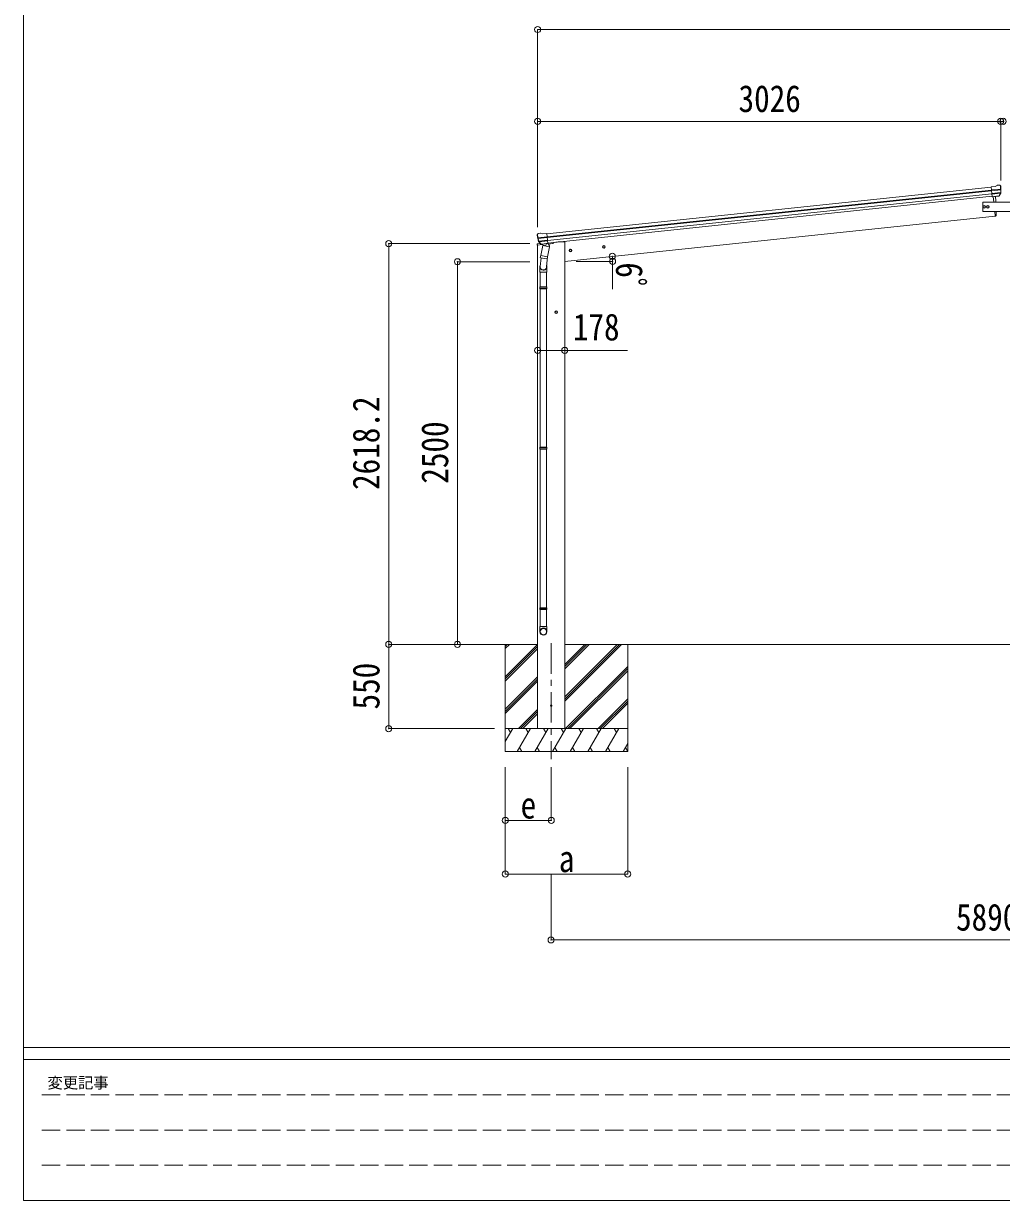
# Model space of a CAD drawing. Units: millimetres at full size, sheet at 1:40. Extents: x -11243 to 11243, y -7760 to 7760.
# Drawn here: x -11243 to -4853, y -7760 to -72 of the extents above; entities that cross this region are included whole.
import ezdxf
from ezdxf.enums import TextEntityAlignment as Align

# ---------------------------------------------------------------- set-up
doc = ezdxf.new("R2010")
doc.units = ezdxf.units.MM
doc.header["$LTSCALE"] = 40
doc.header["$PDMODE"] = 32
doc.header["$PDSIZE"] = 40
doc.linetypes.add('CHAIN1', pattern=[8, 5, -1, 1, -1])
doc.linetypes.add('DASHED3', pattern=[4, 3, -1])
for name, color, linetype, lineweight in [('0-0_0', 7, 'Continuous', 9), ('0-1_本体', 5, 'CHAIN1', 9), ('0-3_ELV2', 4, 'Continuous', 9), ('0-6_OTH_LINE', 6, 'Continuous', 9), ('0-9_OUTLINE', 7, 'Continuous', 9), ('F-0_240', 7, 'Continuous', 9)]:
    doc.layers.add(name, color=color, linetype=linetype, lineweight=lineweight)
doc.styles.add('ＭＳ ゴシック', font='')
doc.styles.get('ＭＳ ゴシック').set_extended_font_data('MS Gothic')

msp = doc.modelspace()

# ---------------------------------------------------------------- linework, layer by layer
at = {"layer": '0-0_0'}
for p, q in [((-8335.14, -4127.72), (-7884, -4127.72)), ((-8095, -4127.72), (-8095, -4827.72)), ((-8095, -4155.1), (-8067.62, -4127.72)), ((-8095, -4140.96), (-8081.76, -4127.72)), ((-8095, -4338.95), (-7884, -4127.95)), ((-8095, -4353.09), (-7884, -4142.1)), ((-7706, -4498.73), (-7334.99, -4127.72)), ((-7706, -4470.45), (-7363.27, -4127.72)), ((-7706, -4484.59), (-7349.13, -4127.72)), ((-7706, -4286.6), (-7547.12, -4127.72)), ((-7706, -4272.46), (-7561.26, -4127.72)), ((-7706, -4258.32), (-7575.41, -4127.72)), ((-7706, -4127.72), (-1249.54, -4127.72)), ((-7295, -4127.72), (-7295, -4827.72)), ((-8095, -4367.24), (-7884, -4156.24)), ((-7701.15, -4677.72), (-7295, -4271.58)), ((-7687, -4677.72), (-7295, -4285.73)), ((-7672.86, -4677.72), (-7295, -4299.87)), ((-8095, -4551.08), (-7884, -4340.08)), ((-8095, -4565.22), (-7884, -4354.23)), ((-8095, -4579.37), (-7884, -4368.37)), ((-7489.01, -4677.72), (-7295, -4483.72)), ((-7474.87, -4677.72), (-7295, -4497.86)), ((-7460.73, -4677.72), (-7295, -4512)), ((-8009.51, -4677.72), (-7884, -4552.22)), ((-7995.37, -4677.72), (-7884, -4566.36)), ((-7981.23, -4677.72), (-7884, -4580.5)), ((-7295, -4677.72), (-8095, -4677.72)), ((-8095, -4761.55), (-8046.6, -4677.72)), ((-8061.61, -4703.7), (-8076.61, -4677.72)), ((-8017.74, -4827.72), (-7931.14, -4677.72)), ((-7946.14, -4703.71), (-7961.14, -4677.72)), ((-7902.27, -4827.72), (-7815.67, -4677.72)), ((-7830.67, -4703.71), (-7845.67, -4677.72)), ((-7786.8, -4827.72), (-7700.2, -4677.72)), ((-7715.2, -4703.7), (-7730.2, -4677.72)), ((-7671.33, -4827.72), (-7584.73, -4677.72)), ((-7599.73, -4703.7), (-7614.73, -4677.72)), ((-7555.86, -4827.72), (-7469.25, -4677.72)), ((-7499.26, -4677.72), (-7484.26, -4703.7)), ((-7440.39, -4827.72), (-7353.78, -4677.72)), ((-7368.79, -4703.7), (-7383.79, -4677.72)), ((-8095, -4827.72), (-7295, -4827.72)), ((-8002.74, -4801.74), (-7987.74, -4827.72)), ((-7887.27, -4801.74), (-7872.27, -4827.72)), ((-7771.8, -4801.74), (-7756.8, -4827.72)), ((-7656.33, -4801.74), (-7641.33, -4827.72)), ((-7540.86, -4801.74), (-7525.86, -4827.72)), ((-7425.39, -4801.74), (-7410.39, -4827.72)), ((-7324.92, -4827.72), (-7295, -4775.91)), ((-7309.92, -4801.74), (-7295, -4827.57))]:
    msp.add_line(p, q, dxfattribs=at)
at = {"layer": '0-1_本体'}
msp.add_line((-7795, -4118.73), (-7795, -4877.94), dxfattribs=at)
at = {"layer": '0-3_ELV2'}
for p, q in [((-7824.1, -1445.72), (-4919.94, -1140.48)), ((-4893.62, -1135.7), (-4920.15, -1138.49)), ((-4913.36, -1203.04), (-4920.15, -1138.49)), ((-4917.99, -1159.02), (-4858.25, -1152.74)), ((-4893.62, -1135.7), (-4882.02, -1128.73)), ((-4880.79, -1128.32), (-4867.31, -1126.9)), ((-4863.64, -1127.99), (-4863.64, -1127.99)), ((-4863.64, -1127.99), (-4858.46, -1132.18)), ((-4857.07, -1135.88), (-4857.38, -1134.03)), ((-7822.11, -1464.61), (-4917.95, -1159.37)), ((-7821.68, -1468.79), (-4917.51, -1163.55)), ((-7819.58, -1488.65), (-4915.42, -1183.41)), ((-4913.66, -1200.15), (-7817.82, -1505.39)), ((-4857.77, -1158.61), (-4917.37, -1164.87)), ((-4858.61, -1175.36), (-4915.64, -1181.36)), ((-4860, -1180.02), (-4915.17, -1185.82)), ((-4870.01, -1198.26), (-4913.38, -1202.82)), ((-4913.36, -1203.04), (-4903.42, -1202)), ((-4906.48, -1202.32), (-4902.57, -1239.47)), ((-4903.42, -1202), (-4903.14, -1202.06)), ((-4903.14, -1202.06), (-4877.81, -1199.4)), ((-4877.81, -1199.4), (-4877.56, -1199.28)), ((-4877.56, -1199.28), (-4869.87, -1198.47)), ((-4868.56, -1196.6), (-4859.11, -1178.3)), ((-4867.5, -1197.03), (-4857.38, -1178.77)), ((-4896.27, -1299.47), (-4893.09, -1329.71)), ((-4893.09, -1329.71), (-7706, -1625.36)), ((-4893.09, -1329.71), (-4891.04, -1329.42)), ((-7886.54, -1454.29), (-7886.62, -1452.42)), ((-7885.26, -1449.53), (-7885.95, -1450.39)), ((-7881.76, -1445.21), (-7885.26, -1449.53)), ((-7881.76, -1445.21), (-7881.76, -1445.2)), ((-7878.4, -1443.38), (-7878.4, -1443.38)), ((-7850.83, -1446.52), (-7824.31, -1443.73)), ((-7817.52, -1508.28), (-7824.31, -1443.73)), ((-7886.25, -1512.88), (-7887.15, -1519.71)), ((-7887.15, -1519.71), (-7853.42, -1516.17)), ((-7884, -4677.72), (-7884, -1519.38)), ((-7866.74, -1508.52), (-7883.59, -1510.29)), ((-7822.15, -1464.26), (-7881.89, -1470.54)), ((-7881.14, -1476.38), (-7821.53, -1470.11)), ((-7863.63, -1511.94), (-7877.32, -1496.18)), ((-7876.83, -1492.59), (-7819.8, -1486.6)), ((-7862.69, -1511.3), (-7875.73, -1495.36)), ((-7874.51, -1496.86), (-7819.33, -1491.06)), ((-7853.32, -1512.04), (-7861.02, -1512.85)), ((-7860.92, -1512.62), (-7817.54, -1508.06)), ((-7860.17, -1512.86), (-7858.61, -1512.69)), ((-7858.61, -1512.69), (-7821.07, -1508.75)), ((-7853.05, -1512.11), (-7853.32, -1512.04)), ((-7827.72, -1509.45), (-7853.05, -1512.11)), ((-7827.47, -1509.33), (-7827.72, -1509.45)), ((-7817.52, -1508.28), (-7827.47, -1509.33)), ((-7821.07, -1508.75), (-7819.5, -1508.58)), ((-7813.4, -1511.96), (-7784.14, -1508.89)), ((-7779.28, -1501.34), (-7779.7, -1504.57)), ((-7748.5, -1498.72), (-7779.36, -1501.97)), ((-7706, -1498.72), (-7748.5, -1498.72)), ((-7706, -4677.72), (-7706, -1498.72)), ((-7451.28, -1523.67), (-7457.35, -1528.08)), ((-7444.42, -1526.72), (-7451.28, -1523.67)), ((-7449.71, -1538.6), (-7443.64, -1534.19)), ((-7443.64, -1534.19), (-7444.42, -1526.72)), ((-7670.07, -1546.67), (-7676.15, -1551.08)), ((-7663.22, -1549.72), (-7670.07, -1546.67)), ((-7668.5, -1561.59), (-7662.43, -1557.18)), ((-7662.43, -1557.18), (-7663.22, -1549.72)), ((-7762.5, -1949.77), (-7769, -1953.52)), ((-7769, -1953.52), (-7769, -1961.03)), ((-7769, -1961.03), (-7762.5, -1964.78)), ((-7756, -1953.52), (-7762.5, -1949.77))]:
    msp.add_line(p, q, dxfattribs=at)
for points in [[(-4725.11, -1299.47), (-4725.11, -1239.47), (-4975.11, -1239.47), (-4975.11, -1299.47)], [(-4973.12, -1269.47), (-4969.37, -1262.97), (-4961.86, -1262.97), (-4958.11, -1269.47), (-4961.86, -1275.97), (-4969.37, -1275.97)], [(-4949.62, -1269.47), (-4945.87, -1262.97), (-4938.36, -1262.97), (-4934.61, -1269.47), (-4938.36, -1275.97), (-4945.87, -1275.97)]]:
    msp.add_lwpolyline(points, close=True, dxfattribs=at)
for points in [[(-7864.91, -1441.96), (-7864.91, -1441.96), (-7878.4, -1443.38)], [(-7850.83, -1446.52), (-7863.62, -1442.11), (-7863.62, -1442.11)], [(-7457.35, -1528.08), (-7456.57, -1535.55), (-7449.71, -1538.6)], [(-7676.15, -1551.08), (-7675.36, -1558.54), (-7668.5, -1561.59)], [(-7762.5, -1964.78), (-7756, -1961.03), (-7756, -1953.52)]]:
    msp.add_lwpolyline(points, dxfattribs=at)
for centre, radius in [((-4965.61, -1269.47), 8.5), ((-4965.61, -1269.47), 7.7), ((-4965.61, -1269.47), 6.5), ((-4942.11, -1269.47), 8.5), ((-4942.11, -1269.47), 7.7), ((-4942.11, -1269.47), 6.5), ((-7450.49, -1531.13), 8.5), ((-7450.49, -1531.13), 7.7), ((-7450.49, -1531.13), 6.5), ((-7669.29, -1554.13), 8.5), ((-7669.29, -1554.13), 7.7), ((-7669.29, -1554.13), 6.5), ((-7762.5, -1957.27), 8.5), ((-7762.5, -1957.27), 7.7), ((-7762.5, -1957.27), 6.5), ((-7795, -4527.72), 4.5)]:
    msp.add_circle(centre, radius, dxfattribs=at)
for centre, radius, start, end in [((-4880.48, -1131.3), 3, 96.02369, 120.97631), ((-4866.79, -1131.88), 5, 51.04426, 95.95574), ((-5050.63, -1157.53), 192.44, 1.4271, 6.57578), ((-4812.98, -1150.63), 45.32, 182.67122, 185.64518), ((-5057.97, -1157), 202, 354.13916, 6), ((-5787.69, -1289.5), 900, 3.18671, 5.64987), ((-4870.12, -1195.58), 2.99, 285.2717, 331.00739), ((-4861.77, -1176.93), 3, 332.69111, 354.20009), ((-5057.97, -1157), 200.2, 354.20009, 359.53883), ((-4857.58, -1159.95), 1.35, 95.1605, 97.91927), ((-4854.98, -1158.39), 2.74, 179.02151, 184.43412), ((-4860.01, -1177.32), 3, 331, 354.13916), ((-5787.69, -1289.5), 900, 357.63919, 359.36533), ((-4891.45, -1326.45), 3, 278, 357.63919), ((-7685.65, -1433.18), 202, 186, 197.86084), ((-7692.71, -1435.23), 192.44, 185.42422, 190.5729), ((-7877.87, -1448.35), 5, 96.04426, 140.95574), ((-7864.6, -1444.95), 3, 71.02369, 95.97631), ((-7883.28, -1513.27), 3, 96, 172.5), ((-7926.61, -1477.88), 45.32, 6.35482, 9.32878), ((-7883.91, -1476.74), 2.74, 7.56588, 12.97849), ((-7881.04, -1477.72), 1.35, 94.08073, 96.8395), ((-7685.65, -1433.18), 200.2, 192.46117, 197.79991), ((-7875.06, -1494.21), 3, 197.86084, 221), ((-7873.41, -1493.46), 3, 197.79991, 219.30889), ((-7861.37, -1509.97), 2.99, 220.99261, 266.7283), ((-7860.22, -1512.36), 0.5, 240.73754, 276), ((-7819.55, -1508.08), 0.5, 276, 311.26246), ((-7784.66, -1503.91), 5, 276, 352.5)]:
    msp.add_arc(centre, radius, start, end, dxfattribs=at)
for centre, major_axis, ratio, start_param, end_param in [((-4859.33, -1135.49), (-0.87, 5.91), 0.020485, 0.671432, 1.5691306), ((-4864.73, -1130.97), (5.88, -1.31), 0.24881, 0.460585, 0.4641038), ((-4860.35, -1134.52), (-2.34, 1.9), 0.995767, 3.9859716, 4.712389), ((-4870.32, -1195.28), (-0.11, 3), 0.642905, 3.2459383, 4.203928), ((-4870.19, -1195.48), (1.66, -2.51), 0.997631, 5.8041905, 5.8929484), ((-4870.26, -1195.37), (3.53, -2.11), 0.650902, 5.2561448, 5.3289554), ((-4867.89, -1195.02), (1.08, 3.13), 0.040856, 2.1135035, 2.1416249), ((-5055.66, -1178.94), (-20.92, 199.05), 0.994373, 4.7113789, 4.7277536), ((-7883.62, -1452.27), (1.9, 2.34), 0.995767, 1.5707963, 2.2972137), ((-7880.08, -1447.9), (-5.48, -2.51), 0.24881, 5.8190815, 5.8226003), ((-7884.41, -1453.44), (-0.38, 5.97), 0.020485, 4.7140547, 5.6117533), ((-7683.34, -1455.13), (-20.92, 199.05), 0.994373, 4.7113789, 4.7277536), ((-7683.34, -1455.13), (-20.92, 199.05), 0.994373, 1.5554317, 1.5718064), ((-7863.67, -1509.89), (-1.71, 2.84), 0.040856, 4.1415604, 4.1696818), ((-7861.23, -1509.64), (-0.51, 2.96), 0.642905, 2.0792573, 3.037247), ((-7861.28, -1509.74), (-3.02, -2.79), 0.650902, 0.9542299, 1.0270405), ((-7861.32, -1509.86), (-1.1, -2.8), 0.997631, 0.3902369, 0.4789948)]:
    msp.add_ellipse(centre, major_axis=major_axis, ratio=ratio, start_param=start_param, end_param=end_param, dxfattribs=at)
at = {"layer": '0-6_OTH_LINE'}
for p, q in [((-1815.8, -110.67), (-7884, -110.67)), ((-7884, -110.67), (-7884, -1401.75)), ((-7884, -710.67), (-4857.9, -710.67)), ((-4857.9, -710.67), (-4857.9, -1097.85)), ((-4857.9, -710.67), (-4841.82, -710.67)), ((-8856.25, -4127.72), (-8856.25, -1509.52)), ((-8856.25, -1509.52), (-7934.5, -1509.52)), ((-8407.25, -4127.72), (-8407.25, -1627.72)), ((-8407.25, -1627.72), (-7934.5, -1627.72)), ((-7706, -2207.27), (-7884, -2207.27)), ((-8856.25, -4127.72), (-8165.87, -4127.72)), ((-8856.25, -4677.72), (-8856.25, -4127.72)), ((-8407.25, -4127.72), (-8165.87, -4127.72)), ((-8856.25, -4677.72), (-8165.87, -4677.72)), ((-8095, -5277.72), (-8095, -4928.72)), ((-8095, -5627.72), (-8095, -4928.72)), ((-7795, -5277.72), (-7795, -4928.72)), ((-7295, -5627.72), (-7295, -4928.72)), ((-8095, -5277.72), (-7795, -5277.72)), ((-8095, -5627.72), (-7295, -5627.72)), ((-7795.35, -6057.83), (-7795.35, -5627.72)), ((-7795.35, -6057.83), (-1904.45, -6057.83))]:
    msp.add_line(p, q, dxfattribs=at)
at = {"layer": '0-6_OTH_LINE', "lineweight": 18}
for p, q in [((-7393.85, -1625.36), (-7631.64, -1625.36)), ((-7393.85, -1625.36), (-7393.85, -1806.86)), ((-7706, -2207.27), (-7296.85, -2207.27))]:
    msp.add_line(p, q, dxfattribs=at)
at = {"layer": '0-6_OTH_LINE'}
msp.add_arc((-7631.64, -1625.36), 237.79, 0, 7.8733, dxfattribs=at)
for p in [(-7884, -110.67), (-7884, -710.67), (-4857.9, -710.67), (-4841.9, -710.67), (-8856.25, -1509.52), (-8407.25, -1627.72), (-7396.09, -1592.79), (-7393.85, -1625.36), (-7884, -2207.27), (-7706, -2207.27), (-8856.25, -4127.72), (-8407.25, -4127.72), (-8856.25, -4677.72), (-8095, -5277.72), (-7795, -5277.72), (-8095, -5627.72), (-7295, -5627.72), (-7795.35, -6057.83)]:
    msp.add_point(p, dxfattribs=at)
at = {"layer": '0-9_OUTLINE'}
for p, q in [((-7850.19, -1521.22), (-7863.55, -1586.87)), ((-7860.17, -1512.86), (-7819.5, -1508.58)), ((-7856.81, -1513.16), (-7856.96, -1513.89)), ((-7856.35, -1515.02), (-7831.6, -1524.77)), ((-7805.31, -1530.35), (-7850.19, -1521.22)), ((-7848.01, -1518.3), (-7848.67, -1521.53)), ((-7827.21, -1509.78), (-7830.12, -1524.13)), ((-7818.67, -1596.01), (-7805.31, -1530.35)), ((-7817.69, -1506.7), (-7816.76, -1506.89)), ((-7816.76, -1506.89), (-7805.56, -1523.81)), ((-7805.56, -1523.81), (-7806.83, -1530.04)), ((-7861.14, -1602.16), (-7866.7, -1657.89)), ((-7866.02, -1599.12), (-7863.53, -1586.88)), ((-7865.81, -1600.52), (-7865.81, -1600.52)), ((-7864.48, -1601.48), (-7823.52, -1609.82)), ((-7818.67, -1596.01), (-7863.55, -1586.87)), ((-7818.23, -1593.87), (-7824.88, -1661.61)), ((-7818.68, -1596), (-7821.22, -1608.48)), ((-7868.85, -1695.05), (-7868.85, -1660.69)), ((-7822.85, -1660.39), (-7822.85, -1695.05)), ((-7822.85, -1695.05), (-7868.85, -1695.05)), ((-7866.85, -1695.05), (-7866.85, -1791.79)), ((-7824.85, -1695.05), (-7824.85, -1791.79)), ((-7868.85, -1793.79), (-7867.85, -1791.79)), ((-7822.85, -1793.79), (-7868.85, -1793.79)), ((-7822.85, -1801.79), (-7868.85, -1801.79)), ((-7823.85, -1791.79), (-7867.85, -1791.79)), ((-7823.85, -1803.79), (-7867.85, -1803.79)), ((-7866.85, -1803.79), (-7866.85, -2839.98)), ((-7824.85, -1803.79), (-7824.85, -2839.98)), ((-7822.85, -1793.79), (-7823.85, -1791.79)), ((-7822.85, -1801.79), (-7823.85, -1803.79)), ((-7822.85, -1793.79), (-7822.85, -1801.79)), ((-7868.85, -2841.98), (-7867.85, -2839.98)), ((-7822.85, -2841.98), (-7868.85, -2841.98)), ((-7823.85, -2839.98), (-7867.85, -2839.98)), ((-7822.85, -2841.98), (-7823.85, -2839.98)), ((-7822.85, -2841.98), (-7822.85, -2849.98)), ((-7822.85, -2849.98), (-7868.85, -2849.98)), ((-7823.85, -2851.98), (-7867.85, -2851.98)), ((-7866.85, -2851.98), (-7866.85, -3888.17)), ((-7824.85, -2851.98), (-7824.85, -3888.17)), ((-7822.85, -2849.98), (-7823.85, -2851.98)), ((-7868.85, -3890.17), (-7867.85, -3888.17)), ((-7822.85, -3890.17), (-7868.85, -3890.17)), ((-7822.85, -3898.17), (-7868.85, -3898.17)), ((-7823.85, -3888.17), (-7867.85, -3888.17)), ((-7823.85, -3900.17), (-7867.85, -3900.17)), ((-7866.85, -3900.17), (-7866.85, -4010.17)), ((-7824.85, -3900.17), (-7824.85, -4010.17)), ((-7822.85, -3890.17), (-7823.85, -3888.17)), ((-7822.85, -3898.17), (-7823.85, -3900.17)), ((-7822.85, -3890.17), (-7822.85, -3898.17)), ((-7868.85, -4044.31), (-7868.85, -4010.17)), ((-7822.85, -4010.17), (-7868.85, -4010.17)), ((-7822.85, -4044.31), (-7822.85, -4010.17))]:
    msp.add_line(p, q, dxfattribs=at)
for points in [[(-7868.85, -1793.79), (-7868.85, -1801.79), (-7867.85, -1803.79)], [(-7868.85, -2841.98), (-7868.85, -2849.98), (-7867.85, -2851.98)], [(-7868.85, -3890.17), (-7868.85, -3898.17), (-7867.85, -3900.17)]]:
    msp.add_lwpolyline(points, dxfattribs=at)
for centre, radius, start, end in [((-7860.22, -1512.36), 0.5, 240.73754, 276), ((-7857.3, -1513.06), 0.5, 348.5, 96), ((-7855.98, -1514.09), 1, 168.5, 248.5), ((-7831.12, -1523.85), 1.03, 242.53897, 344.46569), ((-7826.62, -1509.94), 0.604, 93.09842, 164.70595), ((-7819.55, -1508.08), 0.5, 276, 311.26246), ((-7864.12, -1599.55), 1.95, 167.54017, 209.97766), ((-7864.08, -1599.52), 2, 209.90962, 258.5), ((-7823.12, -1607.86), 2, 258.5, 341.96843), ((-7838.85, -1660.69), 30, 177.45142, 180)]:
    msp.add_arc(centre, radius, start, end, dxfattribs=at)
for centre, major_axis, ratio, start_param, end_param in [((-7845.85, -1660.39), (23, 0), 0.996195, 2.621936, 6.6074797), ((-7845.85, -1660.39), (21, 0), 0.996195, 3.0215498, 6.2247991), ((-7845.85, -4042.56), (-23, 0), 0.996195, 3.1415927, 6.2831853), ((-7845.85, -4044.31), (-23, 0), 0.996195, 3.1415927, 6.2831853), ((-7845.85, -4044.31), (0, -23.43), 0.981806, 4.712389, 7.8539816)]:
    msp.add_ellipse(centre, major_axis=major_axis, ratio=ratio, start_param=start_param, end_param=end_param, dxfattribs=at)
msp.add_ellipse((-7845.85, -4044.31), major_axis=(21, 0), ratio=0.996195, dxfattribs=at)
at = {"layer": 'F-0_240', "color": 5}
for p, q in [((-11242.74, 7760), (-11242.74, -7760)), ((-11242.74, -6760), (10677.26, -6760)), ((-11242.74, -6840), (7121.58, -6840)), ((-11242.74, -7760), (10677.26, -7760))]:
    msp.add_line(p, q, dxfattribs=at)
at = {"layer": 'F-0_240', "color": 4, "linetype": 'DASHED3'}
for p, q in [((-11122.75, -7070), (-4718.42, -7070)), ((-11122.75, -7300), (-4718.42, -7300)), ((-11122.75, -7530), (-4718.42, -7530))]:
    msp.add_line(p, q, dxfattribs=at)

# ---------------------------------------------------------------- texts
at = {"layer": '0-6_OTH_LINE', "color": 7, "style": 'ＭＳ ゴシック', "width": 0.85}
for s, p in [('3026', (-6570.95, -702.67)), ('178', (-7653.43, -2194.76)), ('e', (-7995, -5317.72)), ('a', (-7745, -5667.72)), ('5890.9', (-5149.9, -6049.83))]:
    msp.add_text(s, height=176, dxfattribs=at).set_placement(p, align=Align.BOTTOM_LEFT)
for s, rotation, p in [('6ﾟ', 270, (-7424.31, -1631.88)), ('2618.2', 90, (-8864.25, -3118.62)), ('2500', 90, (-8415.25, -3077.72)), ('550', 90, (-8864.25, -4552.72))]:
    msp.add_text(s, height=176, rotation=rotation, dxfattribs=at).set_placement(p, align=Align.BOTTOM_LEFT)
at = {"layer": 'F-0_240', "style": 'ＭＳ ゴシック'}
msp.add_text('変更記事', height=73.31, dxfattribs=at).set_placement((-11086.44, -7050), align=Align.BOTTOM_LEFT)

doc.saveas('drawing.dxf')
